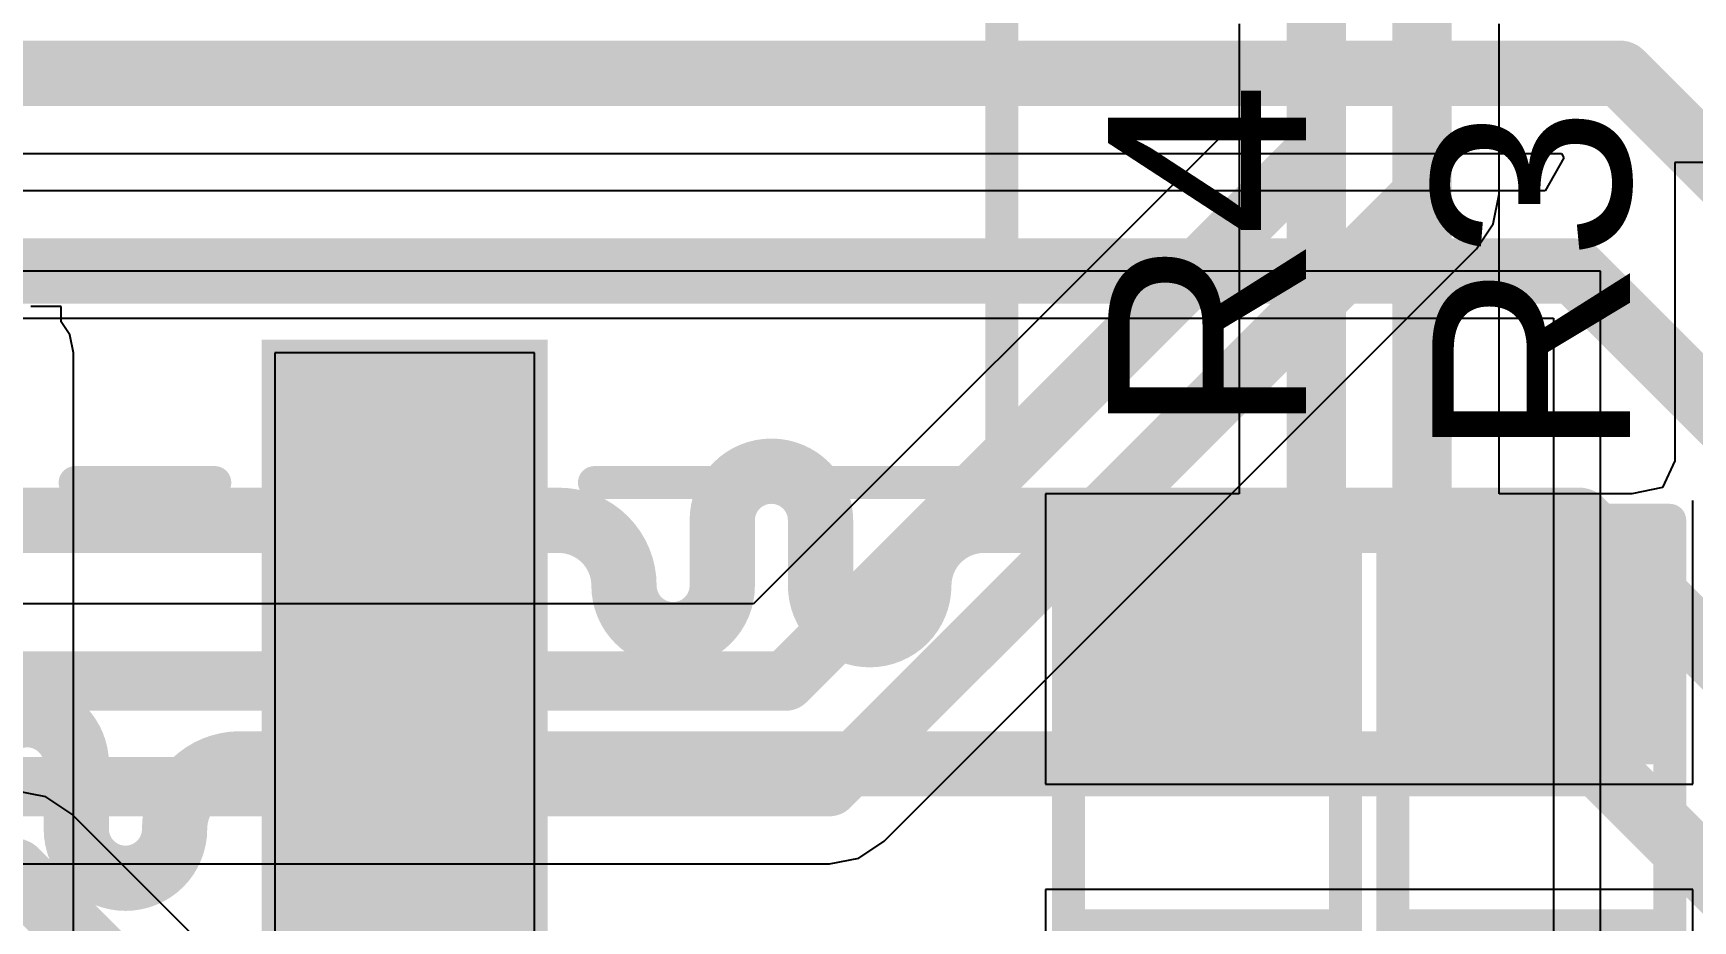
# Model space of a CAD drawing. Header units: inches. Extents: x -3 to 289, y -11 to 89.
# Drawn here: x 88.65 to 95.04, y 33.29 to 36.71 of the extents above; entities that cross this region are included whole.
import ezdxf

# ---------------------------------------------------------------- set-up
doc = ezdxf.new("R2010")
doc.units = ezdxf.units.IN
for name, color, linetype in [('Bottom Layer', 5, 'Continuous'), ('Layer 1', 16, 'Continuous'), ('Layer 2', 76, 'Continuous'), ('Top Layer', 1, 'Continuous'), ('Top Overlay', 2, 'Continuous'), ('Top Paste', 8, 'Continuous'), ('Top Solder', 216, 'Continuous')]:
    doc.layers.add(name, color=color, linetype=linetype)
doc.styles.add('Arial', font='', dxfattribs={"height": 0.2})
doc.styles.get('Arial').set_extended_font_data('Arial')

# ---------------------------------------------------------------- blocks, each defined once
blk = doc.blocks.new('SSSS711403_17')
at = {"layer": 'Top Layer'}
blk.add_hatch(color=1, dxfattribs=at).paths.add_polyline_path([(-4.499991, 3.1250255), (-3.499993, 3.1250255), (-3.499993, 0.6250304999999999), (-4.499991, 0.6250304999999999)])
at = {"layer": 'Top Solder'}
blk.add_hatch(color=216, dxfattribs=at).paths.add_polyline_path([(-4.550790999999999, 3.1758255), (-3.449193, 3.1758255), (-3.449193, 0.5742305), (-4.550790999999999, 0.5742305)])
at = {"layer": 'Top Overlay'}
for points in [[(-4.731131, 1.124966, 0.127, 0.127, 0), (-6.2999874, 1.124966, 0.127, 0.127, 0)], [(-6.2999874, 1.124966, 0.127, 0.127, 0), (-6.2999874, -1.999996, 0.127, 0.127, 0)], [(-2.731135, 1.124966, 0.127, 0.127, 0), (-3.268853, 1.124966, 0.127, 0.127, 0)]]:
    blk.add_lwpolyline(points, format="xyseb", dxfattribs=at)
for points in [[(-6.3317374, 1.124966, 0.0635, 0.0635, 1), (-6.268237399999999, 1.124966, 0.0635, 0.0635, 1)], [(-6.3317374, 1.124966, 0.0635, 0.0635, 1), (-6.268237399999999, 1.124966, 0.0635, 0.0635, 1)], [(-4.762880999999999, 1.124966, 0.0635, 0.0635, 1), (-4.699381, 1.124966, 0.0635, 0.0635, 1)], [(-3.300603, 1.124966, 0.0635, 0.0635, 1), (-3.237103, 1.124966, 0.0635, 0.0635, 1)], [(-2.762885, 1.124966, 0.0635, 0.0635, 1), (-2.699385, 1.124966, 0.0635, 0.0635, 1)]]:
    blk.add_lwpolyline(points, format="xyseb", close=True, dxfattribs=at)
at = {"layer": 'Top Paste'}
for p, q in [((-4.499991, 3.1249366), (-4.499991, 0.6249416)), ((-3.499993, 0.6249416), (-3.499993, 3.1249366)), ((-4.499991, 0.6249416), (-3.499993, 0.6249416))]:
    blk.add_line(p, q, dxfattribs=at)
blk = doc.blocks.new('R___0603_64')
at = {"layer": 'Top Layer'}
for points in [[(-0.3809999999999999, 0.4445), (-0.3809999999999999, -0.4445), (-1.143, -0.4445), (-1.143, 0.4445)], [(1.143, 0.4445), (1.143, -0.4445), (0.3809999999999999, -0.4445), (0.3809999999999999, 0.4445)]]:
    blk.add_hatch(color=1, dxfattribs=at).paths.add_polyline_path(points)
at = {"layer": 'Top Paste'}
for points in [[(-0.3809999999999999, 0.4445), (-0.3809999999999999, -0.4445), (-1.143, -0.4445), (-1.143, 0.4445)], [(1.143, 0.4445), (1.143, -0.4445), (0.3809999999999999, -0.4445), (0.3809999999999999, 0.4445)]]:
    blk.add_hatch(color=8, dxfattribs=at).paths.add_polyline_path(points)
at = {"layer": 'Top Solder'}
for points in [[(-0.2794, 0.5460999999999999), (-0.2794, -0.5460999999999999), (-1.2446, -0.5460999999999999), (-1.2446, 0.5460999999999999)], [(1.2446, 0.5460999999999999), (1.2446, -0.5460999999999999), (0.2794, -0.5460999999999999), (0.2794, 0.5460999999999999)]]:
    blk.add_hatch(color=216, dxfattribs=at).paths.add_polyline_path(points)
at = {"layer": 'Top Overlay'}
for points in [[(-1.2192, 0.5334, 0.127, 0.127, 0), (-1.2192, -0.5334, 0.127, 0.127, 0)], [(-1.2192, 0.5334, 0.127, 0.127, 0), (1.2192, 0.5334, 0.127, 0.127, 0)], [(1.2192, 0.5334, 0.127, 0.127, 0), (1.2192, -0.5334, 0.127, 0.127, 0)], [(-1.2192, -0.5334, 0.127, 0.127, 0), (1.2192, -0.5334, 0.127, 0.127, 0)]]:
    blk.add_lwpolyline(points, format="xyseb", dxfattribs=at)
for points in [[(-1.25095, 0.5334, 0.0635, 0.0635, 1), (-1.18745, 0.5334, 0.0635, 0.0635, 1)], [(-1.25095, 0.5334, 0.0635, 0.0635, 1), (-1.18745, 0.5334, 0.0635, 0.0635, 1)], [(1.18745, 0.5334, 0.0635, 0.0635, 1), (1.25095, 0.5334, 0.0635, 0.0635, 1)], [(1.18745, 0.5334, 0.0635, 0.0635, 1), (1.25095, 0.5334, 0.0635, 0.0635, 1)], [(-1.25095, -0.5334, 0.0635, 0.0635, 1), (-1.18745, -0.5334, 0.0635, 0.0635, 1)], [(-1.25095, -0.5334, 0.0635, 0.0635, 1), (-1.18745, -0.5334, 0.0635, 0.0635, 1)], [(1.18745, -0.5334, 0.0635, 0.0635, 1), (1.25095, -0.5334, 0.0635, 0.0635, 1)], [(1.18745, -0.5334, 0.0635, 0.0635, 1), (1.25095, -0.5334, 0.0635, 0.0635, 1)]]:
    blk.add_lwpolyline(points, format="xyseb", close=True, dxfattribs=at)
blk = doc.blocks.new('R___0603_65')
at = {"layer": 'Top Layer'}
for points in [[(-0.3809999999999999, 0.4445), (-0.3809999999999999, -0.4445), (-1.143, -0.4445), (-1.143, 0.4445)], [(1.143, 0.4445), (1.143, -0.4445), (0.3809999999999999, -0.4445), (0.3809999999999999, 0.4445)]]:
    blk.add_hatch(color=1, dxfattribs=at).paths.add_polyline_path(points)
at = {"layer": 'Top Paste'}
for points in [[(-0.3809999999999999, 0.4445), (-0.3809999999999999, -0.4445), (-1.143, -0.4445), (-1.143, 0.4445)], [(1.143, 0.4445), (1.143, -0.4445), (0.3809999999999999, -0.4445), (0.3809999999999999, 0.4445)]]:
    blk.add_hatch(color=8, dxfattribs=at).paths.add_polyline_path(points)
at = {"layer": 'Top Solder'}
for points in [[(-0.2794, 0.5460999999999999), (-0.2794, -0.5460999999999999), (-1.2446, -0.5460999999999999), (-1.2446, 0.5460999999999999)], [(1.2446, 0.5460999999999999), (1.2446, -0.5460999999999999), (0.2794, -0.5460999999999999), (0.2794, 0.5460999999999999)]]:
    blk.add_hatch(color=216, dxfattribs=at).paths.add_polyline_path(points)
at = {"layer": 'Top Overlay'}
for points in [[(-1.2192, 0.5334, 0.127, 0.127, 0), (-1.2192, -0.5334, 0.127, 0.127, 0)], [(-1.2192, 0.5334, 0.127, 0.127, 0), (1.2192, 0.5334, 0.127, 0.127, 0)], [(1.2192, 0.5334, 0.127, 0.127, 0), (1.2192, -0.5334, 0.127, 0.127, 0)], [(-1.2192, -0.5334, 0.127, 0.127, 0), (1.2192, -0.5334, 0.127, 0.127, 0)]]:
    blk.add_lwpolyline(points, format="xyseb", dxfattribs=at)
for points in [[(-1.25095, 0.5334, 0.0635, 0.0635, 1), (-1.18745, 0.5334, 0.0635, 0.0635, 1)], [(-1.25095, 0.5334, 0.0635, 0.0635, 1), (-1.18745, 0.5334, 0.0635, 0.0635, 1)], [(1.18745, 0.5334, 0.0635, 0.0635, 1), (1.25095, 0.5334, 0.0635, 0.0635, 1)], [(1.18745, 0.5334, 0.0635, 0.0635, 1), (1.25095, 0.5334, 0.0635, 0.0635, 1)], [(-1.25095, -0.5334, 0.0635, 0.0635, 1), (-1.18745, -0.5334, 0.0635, 0.0635, 1)], [(-1.25095, -0.5334, 0.0635, 0.0635, 1), (-1.18745, -0.5334, 0.0635, 0.0635, 1)], [(1.18745, -0.5334, 0.0635, 0.0635, 1), (1.25095, -0.5334, 0.0635, 0.0635, 1)], [(1.18745, -0.5334, 0.0635, 0.0635, 1), (1.25095, -0.5334, 0.0635, 0.0635, 1)]]:
    blk.add_lwpolyline(points, format="xyseb", close=True, dxfattribs=at)

msp = doc.modelspace()

# ---------------------------------------------------------------- linework, layer by layer
at = {"layer": 'Bottom Layer'}
for p, q in [((93.29551826, 36.748974), (93.29551826, 36.38391757999999)), ((94.2975635, 36.0922189), (94.2975635, 36.748974)), ((93.29551826, 36.38391757999999), (91.4261316, 34.51452838)), ((94.27489399999999, 35.97824656), (94.2975635, 36.0922189)), ((94.21033482, 35.88162749999999), (94.27489399999999, 35.97824656)), ((91.92841914, 33.59971436), (94.21033482, 35.88162749999999)), ((91.4261316, 34.51452838), (83.81737618, 34.51452838)), ((91.83180008, 33.53515264), (91.92841914, 33.59971436)), ((83.81737618, 33.51248314), (91.71782773999999, 33.51248314)), ((91.71782773999999, 33.51248314), (91.83180008, 33.53515264))]:
    msp.add_line(p, q, dxfattribs=at)
for points in [[(93.59334088, 36.26055486, 0.2286, 0.2286, 0), (93.59334088, 37.21969695999999, 0.2286, 0.2286, 0)], [(93.99974087999999, 36.0922189, 0.2286, 0.2286, 0), (93.99974087999999, 37.21969695999999, 0.2286, 0.2286, 0)], [(91.54949178, 34.21670576, 0.2286, 0.2286, 0), (93.59334088, 36.26055486, 0.2286, 0.2286, 0)], [(91.71782773999999, 33.81030576, 0.2286, 0.2286, 0), (93.99974087999999, 36.0922189, 0.2286, 0.2286, 0)], [(68.98339263999999, 34.21670576, 0.2286, 0.2286, 0), (91.54949178, 34.21670576, 0.2286, 0.2286, 0)], [(68.81505668, 33.81030576, 0.2286, 0.2286, 0), (91.71782773999999, 33.81030576, 0.2286, 0.2286, 0)]]:
    msp.add_lwpolyline(points, format="xyseb", dxfattribs=at)
for points in [[(93.53619087999999, 36.26055486, 0.1143, 0.1143, 1), (93.65049087999999, 36.26055486, 0.1143, 0.1143, 1)], [(93.53619087999999, 36.26055486, 0.1143, 0.1143, 1), (93.65049087999999, 36.26055486, 0.1143, 0.1143, 1)], [(93.94259088, 36.0922189, 0.1143, 0.1143, 1), (94.05689088, 36.0922189, 0.1143, 0.1143, 1)], [(93.94259088, 36.0922189, 0.1143, 0.1143, 1), (94.05689088, 36.0922189, 0.1143, 0.1143, 1)], [(91.49234177999999, 34.21670576, 0.1143, 0.1143, 1), (91.60664178, 34.21670576, 0.1143, 0.1143, 1)], [(91.49234177999999, 34.21670576, 0.1143, 0.1143, 1), (91.60664178, 34.21670576, 0.1143, 0.1143, 1)], [(91.66067774, 33.81030576, 0.1143, 0.1143, 1), (91.77497774, 33.81030576, 0.1143, 0.1143, 1)], [(91.66067774, 33.81030576, 0.1143, 0.1143, 1), (91.77497774, 33.81030576, 0.1143, 0.1143, 1)]]:
    msp.add_lwpolyline(points, format="xyseb", close=True, dxfattribs=at)
at = {"layer": 'Layer 1'}
for p, q in [((74.04396926, 36.2488988), (94.53696865999999, 36.2488988)), ((94.53696865999999, 36.2488988), (94.54658764, 36.23285108)), ((94.54658764, 36.23285108), (94.47464213999999, 36.10585108)), ((94.47464213999999, 36.10585108), (77.34037617999999, 36.10585108))]:
    msp.add_line(p, q, dxfattribs=at)
for points in [[(73.91578054, 36.55837494, 0.25146, 0.25146, 0), (94.76477618, 36.55837494, 0.25146, 0.25146, 0)], [(94.76477618, 36.55837494, 0.25146, 0.25146, 0), (102.6048875, 28.71826362, 0.25146, 0.25146, 0)], [(77.34037617999999, 35.79637494, 0.25146, 0.25146, 0), (94.58824109999999, 35.79637494, 0.25146, 0.25146, 0)], [(94.58824109999999, 35.79637494, 0.25146, 0.25146, 0), (101.74402308, 28.64059296, 0.25146, 0.25146, 0)], [(91.30539524, 34.83637178, 0.25146, 0.25146, -0.9999999999999999), (91.68385523999999, 34.83637178, 0.25146, 0.25146, 0)], [(79.96174762, 34.83634638, 0.25146, 0.25146, 0), (90.17127253999999, 34.83634638, 0.25146, 0.25146, 0)], [(90.17127253999999, 34.83634638, 0.25146, 0.25146, 0), (90.67547524, 34.83634638, 0.25146, 0.25146, 0)], [(90.67547524, 34.83634638, 0.25146, 0.25146, -0.4142135623730951), (90.92693523999999, 34.58488638, 0.25146, 0.25146, 0)], [(91.30539524, 34.58486097999999, 0.25146, 0.25146, 0), (91.30539524, 34.83637178, 0.25146, 0.25146, 0)], [(91.68385523999999, 34.58486097999999, 0.25146, 0.25146, 0), (91.68385523999999, 34.83637178, 0.25146, 0.25146, 0)], [(92.06231524, 34.58488638, 0.25146, 0.25146, -0.4142135623730951), (92.31377524, 34.83634638, 0.25146, 0.25146, 0)], [(92.31377524, 34.83634638, 0.25146, 0.25146, 0), (93.59334088, 34.83634638, 0.25146, 0.25146, 0)], [(93.59334088, 34.83634638, 0.25146, 0.25146, 0), (94.60720728, 34.83634638, 0.25146, 0.25146, 0)], [(94.60720728, 34.83634638, 0.25146, 0.25146, 0), (100.88315866, 28.560395, 0.25146, 0.25146, 0)], [(90.92693523999999, 34.58486097999999, 0.25146, 0.25146, 0), (90.92693523999999, 34.58488638, 0.25146, 0.25146, 0)], [(91.30539524, 34.58486097999999, 0.25146, 0.25146, -0.9999999999999999), (90.92693523999999, 34.58486097999999, 0.25146, 0.25146, 0)], [(92.06231524, 34.58486097999999, 0.25146, 0.25146, -0.9999999999999999), (91.68385523999999, 34.58486097999999, 0.25146, 0.25146, 0)], [(92.06231524, 34.58486097999999, 0.25146, 0.25146, 0), (92.06231524, 34.58488638, 0.25146, 0.25146, 0)], [(88.43924908, 33.89810594, 0.25146, 0.25146, -0.9999999999999999), (88.81770908, 33.89810594, 0.25146, 0.25146, 0)], [(88.81770908, 33.64659514, 0.25146, 0.25146, 0), (88.81770908, 33.89810594, 0.25146, 0.25146, 0)], [(89.19616908, 33.64662054, 0.25146, 0.25146, -0.4142135623730951), (89.44762908, 33.89808054, 0.25146, 0.25146, 0)], [(89.44762908, 33.89808054, 0.25146, 0.25146, 0), (90.17127253999999, 33.89808054, 0.25146, 0.25146, 0)], [(90.17127253999999, 33.89808054, 0.25146, 0.25146, 0), (94.68187058, 33.89808054, 0.25146, 0.25146, 0)], [(94.68187058, 33.89808054, 0.25146, 0.25146, 0), (100.02229424, 28.55765688, 0.25146, 0.25146, 0)], [(89.19616908, 33.64659514, 0.25146, 0.25146, -0.9999999999999999), (88.81770908, 33.64659514, 0.25146, 0.25146, 0)], [(89.19616908, 33.64659514, 0.25146, 0.25146, 0), (89.19616908, 33.64662054, 0.25146, 0.25146, 0)]]:
    msp.add_lwpolyline(points, format="xyseb", dxfattribs=at)
for points in [[(94.70191118, 36.55837494, 0.12573, 0.12573, 1), (94.82764118, 36.55837494, 0.12573, 0.12573, 1)], [(94.70191118, 36.55837494, 0.12573, 0.12573, 1), (94.82764118, 36.55837494, 0.12573, 0.12573, 1)], [(94.52537609999999, 35.79637494, 0.12573, 0.12573, 1), (94.65110609999999, 35.79637494, 0.12573, 0.12573, 1)], [(94.52537609999999, 35.79637494, 0.12573, 0.12573, 1), (94.65110609999999, 35.79637494, 0.12573, 0.12573, 1)], [(90.10840753999999, 34.83634638, 0.12573, 0.12573, 1), (90.23413753999999, 34.83634638, 0.12573, 0.12573, 1)], [(90.10840753999999, 34.83634638, 0.12573, 0.12573, 1), (90.23413753999999, 34.83634638, 0.12573, 0.12573, 1)], [(90.61261024, 34.83634638, 0.12573, 0.12573, 1), (90.73834024, 34.83634638, 0.12573, 0.12573, 1)], [(90.61261024, 34.83634638, 0.12573, 0.12573, 1), (90.73834024, 34.83634638, 0.12573, 0.12573, 1)], [(91.24253024, 34.83637178, 0.12573, 0.12573, 1), (91.36826024, 34.83637178, 0.12573, 0.12573, 1)], [(91.24253024, 34.83637178, 0.12573, 0.12573, 1), (91.36826024, 34.83637178, 0.12573, 0.12573, 1)], [(91.62099023999998, 34.83637178, 0.12573, 0.12573, 1), (91.74672023999999, 34.83637178, 0.12573, 0.12573, 1)], [(91.62099023999998, 34.83637178, 0.12573, 0.12573, 1), (91.74672023999999, 34.83637178, 0.12573, 0.12573, 1)], [(92.25091024, 34.83634638, 0.12573, 0.12573, 1), (92.37664024, 34.83634638, 0.12573, 0.12573, 1)], [(92.25091024, 34.83634638, 0.12573, 0.12573, 1), (92.37664024, 34.83634638, 0.12573, 0.12573, 1)], [(93.53047588, 34.83634638, 0.12573, 0.12573, 1), (93.65620588, 34.83634638, 0.12573, 0.12573, 1)], [(93.53047588, 34.83634638, 0.12573, 0.12573, 1), (93.65620588, 34.83634638, 0.12573, 0.12573, 1)], [(94.54434228, 34.83634638, 0.12573, 0.12573, 1), (94.67007228, 34.83634638, 0.12573, 0.12573, 1)], [(94.54434228, 34.83634638, 0.12573, 0.12573, 1), (94.67007228, 34.83634638, 0.12573, 0.12573, 1)], [(90.86407023999999, 34.58488638, 0.12573, 0.12573, 1), (90.98980024, 34.58488638, 0.12573, 0.12573, 1)], [(90.86407023999999, 34.58488638, 0.12573, 0.12573, 1), (90.98980024, 34.58488638, 0.12573, 0.12573, 1)], [(90.86407023999999, 34.58486097999999, 0.12573, 0.12573, 1), (90.98980024, 34.58486097999999, 0.12573, 0.12573, 1)], [(90.86407023999999, 34.58486097999999, 0.12573, 0.12573, 1), (90.98980024, 34.58486097999999, 0.12573, 0.12573, 1)], [(91.24253024, 34.58486097999999, 0.12573, 0.12573, 1), (91.36826024, 34.58486097999999, 0.12573, 0.12573, 1)], [(91.24253024, 34.58486097999999, 0.12573, 0.12573, 1), (91.36826024, 34.58486097999999, 0.12573, 0.12573, 1)], [(91.62099023999998, 34.58486097999999, 0.12573, 0.12573, 1), (91.74672023999999, 34.58486097999999, 0.12573, 0.12573, 1)], [(91.62099023999998, 34.58486097999999, 0.12573, 0.12573, 1), (91.74672023999999, 34.58486097999999, 0.12573, 0.12573, 1)], [(91.99945024, 34.58488638, 0.12573, 0.12573, 1), (92.12518024, 34.58488638, 0.12573, 0.12573, 1)], [(91.99945024, 34.58488638, 0.12573, 0.12573, 1), (92.12518024, 34.58488638, 0.12573, 0.12573, 1)], [(91.99945024, 34.58486097999999, 0.12573, 0.12573, 1), (92.12518024, 34.58486097999999, 0.12573, 0.12573, 1)], [(91.99945024, 34.58486097999999, 0.12573, 0.12573, 1), (92.12518024, 34.58486097999999, 0.12573, 0.12573, 1)], [(88.75484408, 33.89810594, 0.12573, 0.12573, 1), (88.88057408, 33.89810594, 0.12573, 0.12573, 1)], [(88.75484408, 33.89810594, 0.12573, 0.12573, 1), (88.88057408, 33.89810594, 0.12573, 0.12573, 1)], [(89.38476408, 33.89808054, 0.12573, 0.12573, 1), (89.51049408, 33.89808054, 0.12573, 0.12573, 1)], [(89.38476408, 33.89808054, 0.12573, 0.12573, 1), (89.51049408, 33.89808054, 0.12573, 0.12573, 1)], [(90.10840753999999, 33.89808054, 0.12573, 0.12573, 1), (90.23413753999999, 33.89808054, 0.12573, 0.12573, 1)], [(90.10840753999999, 33.89808054, 0.12573, 0.12573, 1), (90.23413753999999, 33.89808054, 0.12573, 0.12573, 1)], [(94.61900557999999, 33.89808054, 0.12573, 0.12573, 1), (94.74473558, 33.89808054, 0.12573, 0.12573, 1)], [(94.61900557999999, 33.89808054, 0.12573, 0.12573, 1), (94.74473558, 33.89808054, 0.12573, 0.12573, 1)], [(88.75484408, 33.64659514, 0.12573, 0.12573, 1), (88.88057408, 33.64659514, 0.12573, 0.12573, 1)], [(88.75484408, 33.64659514, 0.12573, 0.12573, 1), (88.88057408, 33.64659514, 0.12573, 0.12573, 1)], [(89.13330408, 33.64662054, 0.12573, 0.12573, 1), (89.25903407999999, 33.64662054, 0.12573, 0.12573, 1)], [(89.13330408, 33.64662054, 0.12573, 0.12573, 1), (89.25903407999999, 33.64662054, 0.12573, 0.12573, 1)], [(89.13330408, 33.64659514, 0.12573, 0.12573, 1), (89.25903407999999, 33.64659514, 0.12573, 0.12573, 1)], [(89.13330408, 33.64659514, 0.12573, 0.12573, 1), (89.25903407999999, 33.64659514, 0.12573, 0.12573, 1)]]:
    msp.add_lwpolyline(points, format="xyseb", close=True, dxfattribs=at)
at = {"layer": 'Layer 2'}
for p, q in [((94.68749921999999, 35.79637494), (72.12494592, 35.79637494)), ((94.68749921999999, 31.18761606), (94.68749921999999, 35.79637494)), ((73.77167872, 35.6150926), (94.50621688, 35.6150926)), ((94.50621688, 35.6150926), (94.50621688, 31.18761606)), ((88.70048808, 33.77089258), (88.5820555, 33.79445362)), ((88.8008892, 33.70380864), (88.70048808, 33.77089258)), ((90.98815431999999, 31.51654352), (88.8008892, 33.70380864))]:
    msp.add_line(p, q, dxfattribs=at)
for points in [[(77.93568106, 33.48497494, 0.25146, 0.25146, 0), (88.5820555, 33.48497494, 0.25146, 0.25146, 0)], [(88.5820555, 33.48497494, 0.25146, 0.25146, 0), (90.76932062, 31.29770982, 0.25146, 0.25146, 0)]]:
    msp.add_lwpolyline(points, format="xyseb", dxfattribs=at)
msp.add_lwpolyline([(88.5191905, 33.48497494, 0.12573, 0.12573, 1), (88.6449205, 33.48497494, 0.12573, 0.12573, 1)], format="xyseb", close=True, dxfattribs=at)
msp.add_lwpolyline([(88.5191905, 33.48497494, 0.12573, 0.12573, 1), (88.6449205, 33.48497494, 0.12573, 0.12573, 1)], format="xyseb", close=True, dxfattribs=at)
at = {"layer": 'Top Layer'}
for p, q in [((93.29551826, 36.748974), (93.29551826, 35.75967194)), ((94.2975635, 35.59132581999999), (94.2975635, 36.748974)), ((95.40262351999999, 36.21471039999999), (94.97349814, 36.21471039999999)), ((94.97349814, 36.21471039999999), (94.97349814, 35.06495399999999)), ((93.29551826, 35.75967194), (93.29551572, 35.75965924)), ((93.29551572, 35.75965924), (93.29551572, 34.93794638)), ((88.7598555, 35.65943846), (88.64296724, 35.65943846)), ((88.7598555, 35.60053332), (88.7598555, 35.65943846)), ((88.79294407999998, 35.55101094), (88.7598555, 35.60053332)), ((88.8067439, 35.48163846), (88.79294407999998, 35.55101094)), ((94.29756096, 35.59131312), (94.2975635, 35.59132581999999)), ((94.29756096, 34.93794638), (94.29756096, 35.59131312)), ((88.8067439, 32.68835728), (88.8067439, 35.48163846)), ((94.97349559999999, 35.06495399999999), (94.9265818, 34.9630238)), ((94.97349814, 35.06495399999999), (94.97349559999999, 35.06495399999999)), ((94.9265818, 34.9630238), (94.80875373999999, 34.93794638)), ((93.29551572, 34.93794638), (92.54988094, 34.93794638)), ((92.54988094, 34.93794638), (92.54988094, 33.82034638)), ((94.80875373999999, 34.93794638), (94.29756096, 34.93794638)), ((95.04319827999998, 33.82034638), (95.04319827999998, 34.91210442)), ((95.04319827999998, 34.91210442), (95.04320082, 34.91210442)), ((92.54988094, 33.82034638), (93.79447585999999, 33.82034638)), ((93.79447585999999, 33.82034638), (93.79447585999999, 33.8203413)), ((93.79447585999999, 33.8203413), (93.79860336, 33.8203413)), ((93.79860336, 33.8203413), (93.79860336, 33.82034638)), ((93.79860336, 33.82034638), (95.04319827999998, 33.82034638)), ((93.79447585999999, 33.41394638), (92.54988094, 33.41394638)), ((92.54988094, 33.41394638), (92.54988094, 32.29634638)), ((93.79860336, 33.41395145999999), (93.79447585999999, 33.41395145999999)), ((93.79447585999999, 33.41395145999999), (93.79447585999999, 33.41394638)), ((93.79860336, 33.41394638), (93.79860336, 33.41395145999999)), ((95.04319827999998, 33.41394638), (93.79860336, 33.41394638)), ((95.04319827999998, 32.29634638), (95.04319827999998, 33.41394638))]:
    msp.add_line(p, q, dxfattribs=at)
for points in [[(93.59334088, 35.75966178, 0.2286, 0.2286, 0), (93.59334088, 36.93349738, 0.2286, 0.2286, 0)], [(93.99974087999999, 35.59132581999999, 0.2286, 0.2286, 0), (93.99974087999999, 36.93349738, 0.2286, 0.2286, 0)], [(93.59333833999999, 35.75965924, 0.2286, 0.2286, 0), (93.59334088, 35.75966178, 0.2286, 0.2286, 0)], [(93.59333833999999, 34.73680378, 0.2286, 0.2286, 0), (93.59333833999999, 35.75965924, 0.2286, 0.2286, 0)], [(93.99973834, 35.59132328, 0.2286, 0.2286, 0), (93.99974087999999, 35.59132581999999, 0.2286, 0.2286, 0)], [(93.99973834, 34.73680632, 0.2286, 0.2286, 0), (93.99973834, 35.59132328, 0.2286, 0.2286, 0)], [(93.23568094, 34.37914638, 0.2286, 0.2286, 0), (93.59333833999999, 34.73680378, 0.2286, 0.2286, 0)], [(93.99973834, 34.73680632, 0.2286, 0.2286, 0), (94.35739828, 34.37914638, 0.2286, 0.2286, 0)], [(93.17218093999999, 34.37914638, 0.2286, 0.2286, 0), (93.23568094, 34.37914638, 0.2286, 0.2286, 0)], [(94.35739828, 34.37914638, 0.2286, 0.2286, 0), (94.42089828, 34.37914638, 0.2286, 0.2286, 0)]]:
    msp.add_lwpolyline(points, format="xyseb", dxfattribs=at)
for points in [[(93.53618834, 35.75965924, 0.1143, 0.1143, 1), (93.65048834, 35.75965924, 0.1143, 0.1143, 1)], [(93.53618834, 35.75965924, 0.1143, 0.1143, 1), (93.65048834, 35.75965924, 0.1143, 0.1143, 1)], [(93.53619087999999, 35.75966178, 0.1143, 0.1143, 1), (93.65049087999999, 35.75966178, 0.1143, 0.1143, 1)], [(93.53619087999999, 35.75966178, 0.1143, 0.1143, 1), (93.65049087999999, 35.75966178, 0.1143, 0.1143, 1)], [(93.94258834, 35.59132328, 0.1143, 0.1143, 1), (94.05688833999999, 35.59132328, 0.1143, 0.1143, 1)], [(93.94258834, 35.59132328, 0.1143, 0.1143, 1), (94.05688833999999, 35.59132328, 0.1143, 0.1143, 1)], [(93.94259088, 35.59132581999999, 0.1143, 0.1143, 1), (94.05689088, 35.59132581999999, 0.1143, 0.1143, 1)], [(93.94259088, 35.59132581999999, 0.1143, 0.1143, 1), (94.05689088, 35.59132581999999, 0.1143, 0.1143, 1)], [(93.53618834, 34.73680378, 0.1143, 0.1143, 1), (93.65048834, 34.73680378, 0.1143, 0.1143, 1)], [(93.53618834, 34.73680378, 0.1143, 0.1143, 1), (93.65048834, 34.73680378, 0.1143, 0.1143, 1)], [(93.94258834, 34.73680632, 0.1143, 0.1143, 1), (94.05688833999999, 34.73680632, 0.1143, 0.1143, 1)], [(93.94258834, 34.73680632, 0.1143, 0.1143, 1), (94.05688833999999, 34.73680632, 0.1143, 0.1143, 1)], [(93.11503094, 34.37914638, 0.1143, 0.1143, 1), (93.22933094, 34.37914638, 0.1143, 0.1143, 1)], [(93.17853094, 34.37914638, 0.1143, 0.1143, 1), (93.29283093999999, 34.37914638, 0.1143, 0.1143, 1)], [(93.17853094, 34.37914638, 0.1143, 0.1143, 1), (93.29283093999999, 34.37914638, 0.1143, 0.1143, 1)], [(94.30024827999999, 34.37914638, 0.1143, 0.1143, 1), (94.41454828, 34.37914638, 0.1143, 0.1143, 1)], [(94.30024827999999, 34.37914638, 0.1143, 0.1143, 1), (94.41454828, 34.37914638, 0.1143, 0.1143, 1)], [(94.36374828, 34.37914638, 0.1143, 0.1143, 1), (94.47804828, 34.37914638, 0.1143, 0.1143, 1)]]:
    msp.add_lwpolyline(points, format="xyseb", close=True, dxfattribs=at)

# ---------------------------------------------------------------- block references
for name, p, rotation in [('SSSS711403_17', (86.0820605, 36.10666896), 180), ('R___0603_64', (93.17218093999999, 33.61714638), 90), ('R___0603_65', (94.42089828, 33.61714638), 90)]:
    msp.add_blockref(name, p, dxfattribs=dict(rotation=rotation))

# ---------------------------------------------------------------- texts
at = {"layer": 'Top Overlay', "style": 'Arial'}
for s, p in [('R4', (93.55305648, 35.16158067999999)), ('R3', (94.80177382, 35.0697165))]:
    msp.add_text(s, height=0.7619999999999999, rotation=90, dxfattribs=at).set_placement(p)

doc.saveas('drawing.dxf')
